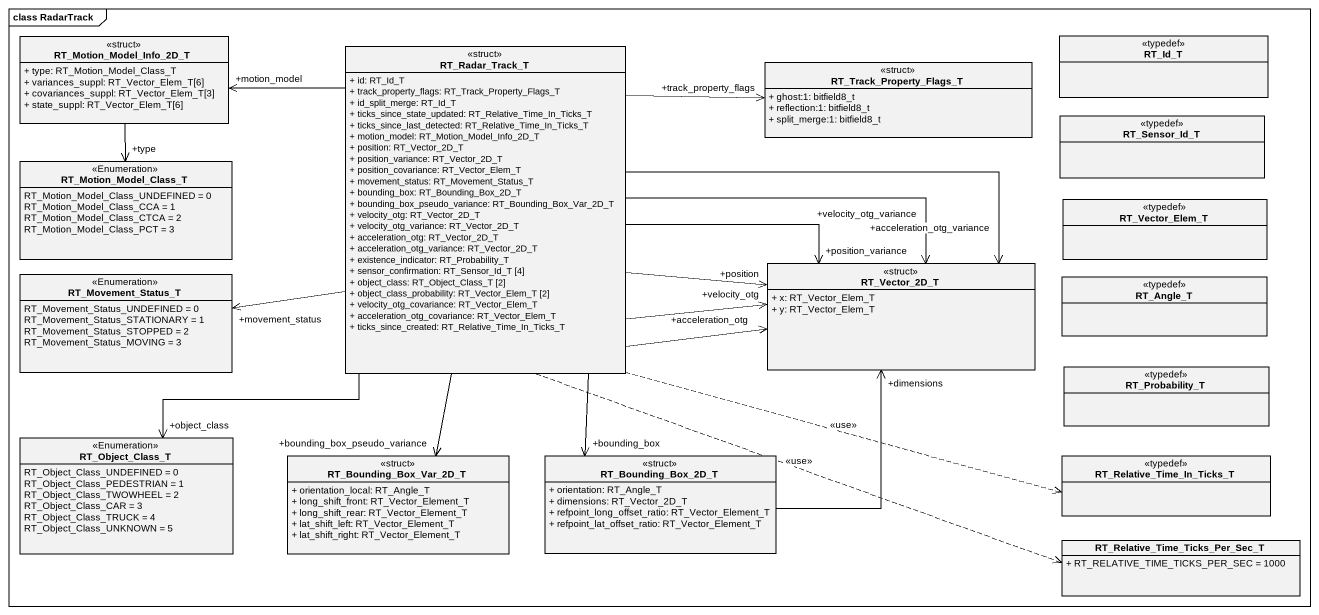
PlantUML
@startuml
mainframe class RadarTrack
hide circle
hide empty members
skinparam classAttributeIconSize 0
class RT_Motion_Model_Info_2D_T <<struct>> {
  + type: RT_Motion_Model_Class_T
  + variances_suppl: RT_Vector_Elem_T[6]
  + covariances_suppl: RT_Vector_Elem_T[3]
  + state_suppl: RT_Vector_Elem_T[6]
}
class RT_Radar_Track_T <<struct>> {
  + id: RT_Id_T
  + track_property_flags: RT_Track_Property_Flags_T
  + id_split_merge: RT_Id_T
  + ticks_since_state_updated: RT_Relative_Time_In_Ticks_T
  + ticks_since_last_detected: RT_Relative_Time_In_Ticks_T
  + motion_model: RT_Motion_Model_Info_2D_T
  + position: RT_Vector_2D_T
  + position_variance: RT_Vector_2D_T
  + position_covariance: RT_Vector_Elem_T
  + movement_status: RT_Movement_Status_T
  + bounding_box: RT_Bounding_Box_2D_T
  + bounding_box_pseudo_variance: RT_Bounding_Box_Var_2D_T
  + velocity_otg: RT_Vector_2D_T
  + velocity_otg_variance: RT_Vector_2D_T
  + acceleration_otg: RT_Vector_2D_T
  + acceleration_otg_variance: RT_Vector_2D_T
  + existence_indicator: RT_Probability_T
  + sensor_confirmation: RT_Sensor_Id_T [4]
  + object_class: RT_Object_Class_T [2]
  + object_class_probability: RT_Vector_Elem_T [2]
  + velocity_otg_covariance: RT_Vector_Elem_T
  + acceleration_otg_covariance: RT_Vector_Elem_T
  + ticks_since_created: RT_Relative_Time_In_Ticks_T
}
class RT_Track_Property_Flags_T <<struct>> {
  + ghost:1: bitfield8_t
  + reflection:1: bitfield8_t
  + split_merge:1: bitfield8_t
}
class RT_Id_T <<typedef>>
class RT_Sensor_Id_T <<typedef>>
enum RT_Motion_Model_Class_T <<Enumeration>> {
  RT_Motion_Model_Class_UNDEFINED = 0
  RT_Motion_Model_Class_CCA = 1
  RT_Motion_Model_Class_CTCA = 2
  RT_Motion_Model_Class_PCT = 3
}
class RT_Vector_Elem_T <<typedef>>
class RT_Vector_2D_T <<struct>> {
  + x: RT_Vector_Elem_T
  + y: RT_Vector_Elem_T
}
enum RT_Movement_Status_T <<Enumeration>> {
  RT_Movement_Status_UNDEFINED = 0
  RT_Movement_Status_STATIONARY = 1
  RT_Movement_Status_STOPPED = 2
  RT_Movement_Status_MOVING = 3
}
class RT_Angle_T <<typedef>>
class RT_Probability_T <<typedef>>
enum RT_Object_Class_T <<Enumeration>> {
  RT_Object_Class_UNDEFINED = 0
  RT_Object_Class_PEDESTRIAN = 1
  RT_Object_Class_TWOWHEEL = 2
  RT_Object_Class_CAR = 3
  RT_Object_Class_TRUCK = 4
  RT_Object_Class_UNKNOWN = 5
}
class RT_Bounding_Box_Var_2D_T <<struct>> {
  + orientation_local: RT_Angle_T
  + long_shift_front: RT_Vector_Element_T
  + long_shift_rear: RT_Vector_Element_T
  + lat_shift_left: RT_Vector_Element_T
  + lat_shift_right: RT_Vector_Element_T
}
class RT_Bounding_Box_2D_T <<struct>> {
  + orientation: RT_Angle_T
  + dimensions: RT_Vector_2D_T
  + refpoint_long_offset_ratio: RT_Vector_Element_T
  + refpoint_lat_offset_ratio: RT_Vector_Element_T
}
class RT_Relative_Time_In_Ticks_T <<typedef>>
class "RT_Relative_Time_Ticks_Per_Sec_T" as RT_Relative_Time_Ticks_Per {
  + RT_RELATIVE_TIME_TICKS_PER_SEC = 1000
}
RT_Motion_Model_Info_2D_T --> "+type" RT_Motion_Model_Class_T
RT_Radar_Track_T -left-> "+motion_model" RT_Motion_Model_Info_2D_T
RT_Radar_Track_T -right-> "+track_property_flags" RT_Track_Property_Flags_T
RT_Radar_Track_T -right-> "+velocity_otg_variance" RT_Vector_2D_T
RT_Radar_Track_T -right-> "+acceleration_otg" RT_Vector_2D_T
RT_Radar_Track_T -right-> "+position_variance" RT_Vector_2D_T
RT_Radar_Track_T -right-> "+velocity_otg" RT_Vector_2D_T
RT_Radar_Track_T -right-> "+acceleration_otg_variance" RT_Vector_2D_T
RT_Radar_Track_T -right-> "+position" RT_Vector_2D_T
RT_Radar_Track_T -left-> "+movement_status" RT_Movement_Status_T
RT_Radar_Track_T --> "+object_class" RT_Object_Class_T
RT_Radar_Track_T --> "+bounding_box_pseudo_variance" RT_Bounding_Box_Var_2D_T
RT_Radar_Track_T --> "+bounding_box" RT_Bounding_Box_2D_T
RT_Radar_Track_T .right.> RT_Relative_Time_In_Ticks_T : <<use>>
RT_Radar_Track_T .right.> RT_Relative_Time_Ticks_Per : <<use>>
RT_Bounding_Box_2D_T -up-> "+dimensions" RT_Vector_2D_T
@enduml
